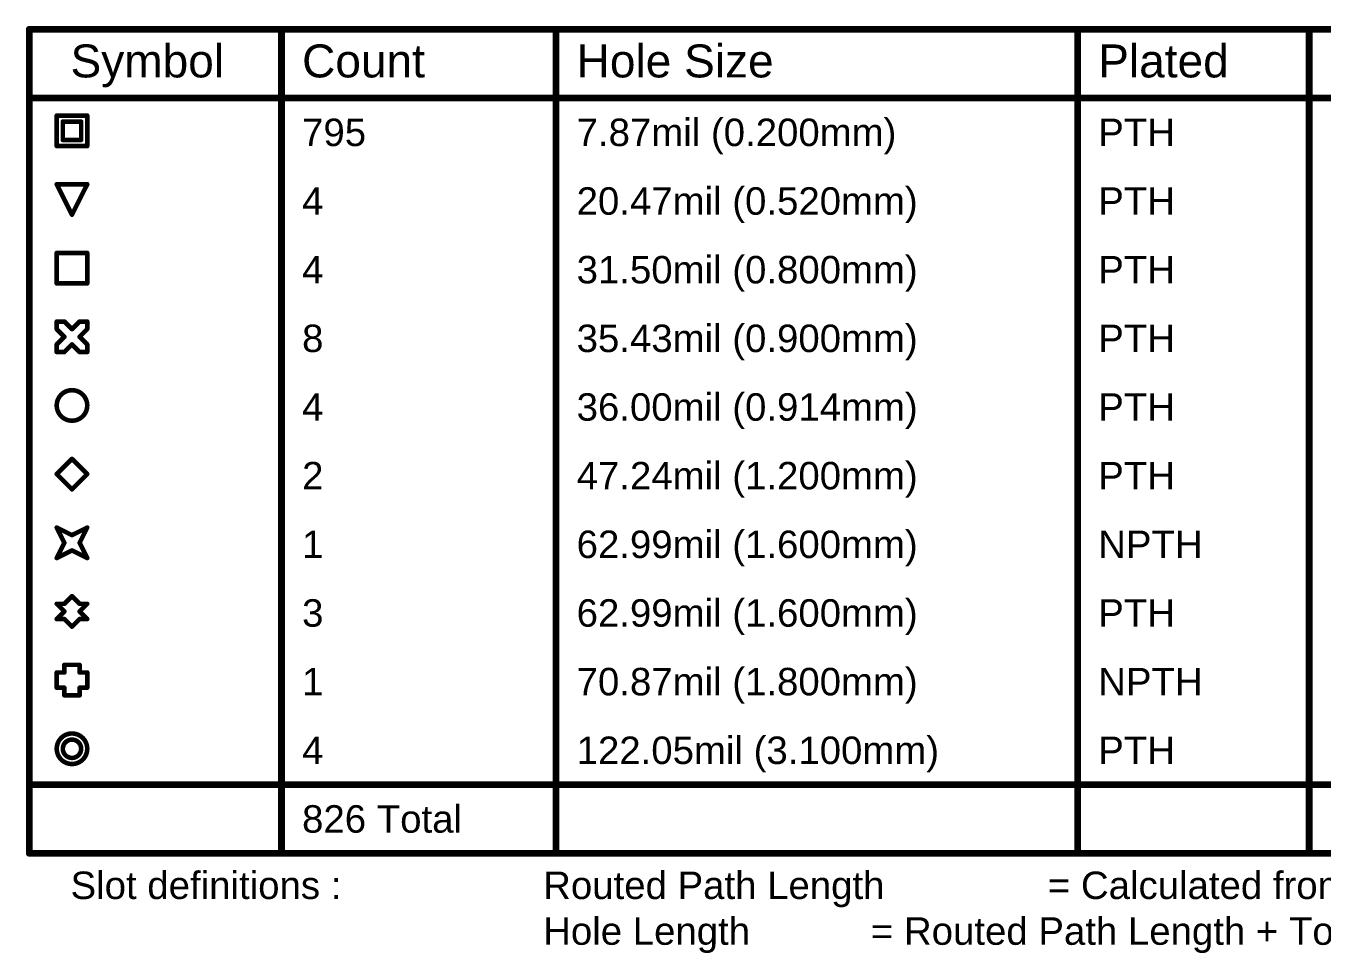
# Model space of a CAD drawing. Header units: inches. Extents: x -18 to 5357, y -8 to 5291.
# Drawn here: x -1.7 to 70.3, y 96.7 to 148.1 of the extents above; entities that cross this region are included whole.
import ezdxf

# ---------------------------------------------------------------- set-up
doc = ezdxf.new("R2010")
doc.units = ezdxf.units.IN
doc.layers.add('Drill Drawing', color=1, linetype='Continuous')
doc.styles.add('Arial', font='', dxfattribs={"height": 0.2})
doc.styles.get('Arial').set_extended_font_data('Arial')

msp = doc.modelspace()

# ---------------------------------------------------------------- linework, layer by layer
at = {"layer": 'Drill Drawing'}
for points in [[(-1.46, 147.928, 0.381, 0.381, 0), (179.897, 147.928, 0.381, 0.381, 0)], [(-1.46, 102.208, 0.381, 0.381, 0), (-1.46, 147.928, 0.381, 0.381, 0)], [(12.532, 102.208, 0.381, 0.381, 0), (12.532, 147.928, 0.381, 0.381, 0)], [(27.768, 102.208, 0.381, 0.381, 0), (27.768, 147.928, 0.381, 0.381, 0)], [(56.715, 102.208, 0.381, 0.381, 0), (56.715, 147.928, 0.381, 0.381, 0)], [(69.564, 102.208, 0.381, 0.381, 0), (69.564, 147.928, 0.381, 0.381, 0)], [(-1.46, 144.118, 0.381, 0.381, 0), (179.897, 144.118, 0.381, 0.381, 0)], [(0.058, 143.144, 0.254, 0.254, 0), (1.752, 143.144, 0.254, 0.254, 0)], [(0.058, 141.451, 0.254, 0.254, 0), (0.058, 143.144, 0.254, 0.254, 0)], [(1.752, 141.451, 0.254, 0.254, 0), (1.752, 143.144, 0.254, 0.254, 0)], [(0.397, 142.806, 0.254, 0.254, 0), (1.413, 142.806, 0.254, 0.254, 0)], [(0.397, 141.79, 0.254, 0.254, 0), (0.397, 142.806, 0.254, 0.254, 0)], [(1.413, 141.79, 0.254, 0.254, 0), (1.413, 142.806, 0.254, 0.254, 0)], [(0.397, 141.79, 0.254, 0.254, 0), (1.413, 141.79, 0.254, 0.254, 0)], [(0.058, 141.451, 0.254, 0.254, 0), (1.752, 141.451, 0.254, 0.254, 0)], [(0.058, 139.334, 0.254, 0.254, 0), (1.752, 139.334, 0.254, 0.254, 0)], [(0.058, 139.334, 0.254, 0.254, 0), (0.905, 137.641, 0.254, 0.254, 0)], [(0.905, 137.641, 0.254, 0.254, 0), (1.752, 139.334, 0.254, 0.254, 0)], [(0.058, 135.524, 0.254, 0.254, 0), (1.752, 135.524, 0.254, 0.254, 0)], [(0.058, 133.831, 0.254, 0.254, 0), (0.058, 135.524, 0.254, 0.254, 0)], [(1.752, 133.831, 0.254, 0.254, 0), (1.752, 135.524, 0.254, 0.254, 0)], [(0.058, 133.831, 0.254, 0.254, 0), (1.752, 133.831, 0.254, 0.254, 0)], [(0.058, 131.291, 0.254, 0.254, 0), (0.058, 131.714, 0.254, 0.254, 0)], [(0.058, 131.714, 0.254, 0.254, 0), (0.482, 131.714, 0.254, 0.254, 0)], [(0.482, 131.714, 0.254, 0.254, 0), (0.905, 131.291, 0.254, 0.254, 0)], [(0.905, 131.291, 0.254, 0.254, 0), (1.328, 131.714, 0.254, 0.254, 0)], [(1.328, 131.714, 0.254, 0.254, 0), (1.752, 131.714, 0.254, 0.254, 0)], [(1.752, 131.291, 0.254, 0.254, 0), (1.752, 131.714, 0.254, 0.254, 0)], [(0.058, 131.291, 0.254, 0.254, 0), (0.482, 130.868, 0.254, 0.254, 0)], [(0.058, 130.444, 0.254, 0.254, 0), (0.482, 130.868, 0.254, 0.254, 0)], [(1.328, 130.868, 0.254, 0.254, 0), (1.752, 131.291, 0.254, 0.254, 0)], [(1.328, 130.868, 0.254, 0.254, 0), (1.752, 130.444, 0.254, 0.254, 0)], [(0.058, 130.021, 0.254, 0.254, 0), (0.058, 130.444, 0.254, 0.254, 0)], [(0.482, 130.021, 0.254, 0.254, 0), (0.905, 130.444, 0.254, 0.254, 0)], [(0.905, 130.444, 0.254, 0.254, 0), (1.328, 130.021, 0.254, 0.254, 0)], [(1.752, 130.021, 0.254, 0.254, 0), (1.752, 130.444, 0.254, 0.254, 0)], [(0.058, 130.021, 0.254, 0.254, 0), (0.482, 130.021, 0.254, 0.254, 0)], [(1.328, 130.021, 0.254, 0.254, 0), (1.752, 130.021, 0.254, 0.254, 0)], [(0.058, 123.248, 0.254, 0.254, 0), (0.905, 124.094, 0.254, 0.254, 0)], [(0.905, 124.094, 0.254, 0.254, 0), (1.752, 123.248, 0.254, 0.254, 0)], [(0.058, 123.248, 0.254, 0.254, 0), (0.905, 122.401, 0.254, 0.254, 0)], [(0.905, 122.401, 0.254, 0.254, 0), (1.752, 123.248, 0.254, 0.254, 0)], [(0.058, 120.284, 0.254, 0.254, 0), (0.905, 119.861, 0.254, 0.254, 0)], [(0.058, 120.284, 0.254, 0.254, 0), (0.482, 119.438, 0.254, 0.254, 0)], [(0.905, 119.861, 0.254, 0.254, 0), (1.752, 120.284, 0.254, 0.254, 0)], [(1.328, 119.438, 0.254, 0.254, 0), (1.752, 120.284, 0.254, 0.254, 0)], [(0.058, 118.591, 0.254, 0.254, 0), (0.482, 119.438, 0.254, 0.254, 0)], [(1.328, 119.438, 0.254, 0.254, 0), (1.752, 118.591, 0.254, 0.254, 0)], [(0.058, 118.591, 0.254, 0.254, 0), (0.905, 119.014, 0.254, 0.254, 0)], [(0.905, 119.014, 0.254, 0.254, 0), (1.752, 118.591, 0.254, 0.254, 0)], [(0.482, 116.051, 0.254, 0.254, 0), (0.905, 116.474, 0.254, 0.254, 0)], [(0.905, 116.474, 0.254, 0.254, 0), (1.328, 116.051, 0.254, 0.254, 0)], [(0.058, 116.051, 0.254, 0.254, 0), (0.482, 115.628, 0.254, 0.254, 0)], [(0.058, 116.051, 0.254, 0.254, 0), (0.482, 116.051, 0.254, 0.254, 0)], [(1.328, 116.051, 0.254, 0.254, 0), (1.752, 116.051, 0.254, 0.254, 0)], [(1.328, 115.628, 0.254, 0.254, 0), (1.752, 116.051, 0.254, 0.254, 0)], [(0.058, 115.204, 0.254, 0.254, 0), (0.482, 115.628, 0.254, 0.254, 0)], [(0.058, 115.204, 0.254, 0.254, 0), (0.482, 115.204, 0.254, 0.254, 0)], [(0.482, 115.204, 0.254, 0.254, 0), (0.905, 114.781, 0.254, 0.254, 0)], [(0.905, 114.781, 0.254, 0.254, 0), (1.328, 115.204, 0.254, 0.254, 0)], [(1.328, 115.628, 0.254, 0.254, 0), (1.752, 115.204, 0.254, 0.254, 0)], [(1.328, 115.204, 0.254, 0.254, 0), (1.752, 115.204, 0.254, 0.254, 0)], [(0.058, 111.394, 0.254, 0.254, 0), (0.058, 112.241, 0.254, 0.254, 0)], [(0.058, 112.241, 0.254, 0.254, 0), (0.482, 112.241, 0.254, 0.254, 0)], [(0.482, 112.241, 0.254, 0.254, 0), (0.482, 112.664, 0.254, 0.254, 0)], [(0.482, 112.664, 0.254, 0.254, 0), (1.328, 112.664, 0.254, 0.254, 0)], [(1.328, 112.241, 0.254, 0.254, 0), (1.328, 112.664, 0.254, 0.254, 0)], [(1.328, 112.241, 0.254, 0.254, 0), (1.752, 112.241, 0.254, 0.254, 0)], [(1.752, 111.394, 0.254, 0.254, 0), (1.752, 112.241, 0.254, 0.254, 0)], [(0.058, 111.394, 0.254, 0.254, 0), (0.482, 111.394, 0.254, 0.254, 0)], [(0.482, 110.971, 0.254, 0.254, 0), (0.482, 111.394, 0.254, 0.254, 0)], [(1.328, 111.394, 0.254, 0.254, 0), (1.752, 111.394, 0.254, 0.254, 0)], [(1.328, 110.971, 0.254, 0.254, 0), (1.328, 111.394, 0.254, 0.254, 0)], [(0.482, 110.971, 0.254, 0.254, 0), (1.328, 110.971, 0.254, 0.254, 0)], [(-1.46, 106.018, 0.381, 0.381, 0), (179.897, 106.018, 0.381, 0.381, 0)], [(-1.46, 102.208, 0.381, 0.381, 0), (179.897, 102.208, 0.381, 0.381, 0)]]:
    msp.add_lwpolyline(points, format="xyseb", dxfattribs=at)
for points in [[(-1.556, 147.928, 0.191, 0.191, 1), (-1.365, 147.928, 0.191, 0.191, 1)], [(-1.556, 147.928, 0.191, 0.191, 1), (-1.365, 147.928, 0.191, 0.191, 1)], [(12.436, 147.928, 0.191, 0.191, 1), (12.627, 147.928, 0.191, 0.191, 1)], [(27.672, 147.928, 0.191, 0.191, 1), (27.863, 147.928, 0.191, 0.191, 1)], [(56.62, 147.928, 0.191, 0.191, 1), (56.811, 147.928, 0.191, 0.191, 1)], [(69.469, 147.928, 0.191, 0.191, 1), (69.66, 147.928, 0.191, 0.191, 1)], [(-1.556, 144.118, 0.191, 0.191, 1), (-1.365, 144.118, 0.191, 0.191, 1)], [(-0.005, 143.144, 0.127, 0.127, 1), (0.122, 143.144, 0.127, 0.127, 1)], [(-0.005, 143.144, 0.127, 0.127, 1), (0.122, 143.144, 0.127, 0.127, 1)], [(1.688, 143.144, 0.127, 0.127, 1), (1.815, 143.144, 0.127, 0.127, 1)], [(1.688, 143.144, 0.127, 0.127, 1), (1.815, 143.144, 0.127, 0.127, 1)], [(0.333, 142.806, 0.127, 0.127, 1), (0.46, 142.806, 0.127, 0.127, 1)], [(0.333, 142.806, 0.127, 0.127, 1), (0.46, 142.806, 0.127, 0.127, 1)], [(1.349, 142.806, 0.127, 0.127, 1), (1.476, 142.806, 0.127, 0.127, 1)], [(1.349, 142.806, 0.127, 0.127, 1), (1.476, 142.806, 0.127, 0.127, 1)], [(0.333, 141.79, 0.127, 0.127, 1), (0.46, 141.79, 0.127, 0.127, 1)], [(0.333, 141.79, 0.127, 0.127, 1), (0.46, 141.79, 0.127, 0.127, 1)], [(1.349, 141.79, 0.127, 0.127, 1), (1.476, 141.79, 0.127, 0.127, 1)], [(1.349, 141.79, 0.127, 0.127, 1), (1.476, 141.79, 0.127, 0.127, 1)], [(-0.005, 141.451, 0.127, 0.127, 1), (0.122, 141.451, 0.127, 0.127, 1)], [(-0.005, 141.451, 0.127, 0.127, 1), (0.122, 141.451, 0.127, 0.127, 1)], [(1.688, 141.451, 0.127, 0.127, 1), (1.815, 141.451, 0.127, 0.127, 1)], [(1.688, 141.451, 0.127, 0.127, 1), (1.815, 141.451, 0.127, 0.127, 1)], [(-0.005, 139.334, 0.127, 0.127, 1), (0.122, 139.334, 0.127, 0.127, 1)], [(-0.005, 139.334, 0.127, 0.127, 1), (0.122, 139.334, 0.127, 0.127, 1)], [(1.688, 139.334, 0.127, 0.127, 1), (1.815, 139.334, 0.127, 0.127, 1)], [(1.688, 139.334, 0.127, 0.127, 1), (1.815, 139.334, 0.127, 0.127, 1)], [(0.841, 137.641, 0.127, 0.127, 1), (0.968, 137.641, 0.127, 0.127, 1)], [(0.841, 137.641, 0.127, 0.127, 1), (0.968, 137.641, 0.127, 0.127, 1)], [(-0.005, 135.524, 0.127, 0.127, 1), (0.122, 135.524, 0.127, 0.127, 1)], [(-0.005, 135.524, 0.127, 0.127, 1), (0.122, 135.524, 0.127, 0.127, 1)], [(1.688, 135.524, 0.127, 0.127, 1), (1.815, 135.524, 0.127, 0.127, 1)], [(1.688, 135.524, 0.127, 0.127, 1), (1.815, 135.524, 0.127, 0.127, 1)], [(-0.005, 133.831, 0.127, 0.127, 1), (0.122, 133.831, 0.127, 0.127, 1)], [(-0.005, 133.831, 0.127, 0.127, 1), (0.122, 133.831, 0.127, 0.127, 1)], [(1.688, 133.831, 0.127, 0.127, 1), (1.815, 133.831, 0.127, 0.127, 1)], [(1.688, 133.831, 0.127, 0.127, 1), (1.815, 133.831, 0.127, 0.127, 1)], [(-0.005, 131.714, 0.127, 0.127, 1), (0.122, 131.714, 0.127, 0.127, 1)], [(-0.005, 131.714, 0.127, 0.127, 1), (0.122, 131.714, 0.127, 0.127, 1)], [(0.418, 131.714, 0.127, 0.127, 1), (0.545, 131.714, 0.127, 0.127, 1)], [(0.418, 131.714, 0.127, 0.127, 1), (0.545, 131.714, 0.127, 0.127, 1)], [(1.265, 131.714, 0.127, 0.127, 1), (1.392, 131.714, 0.127, 0.127, 1)], [(1.265, 131.714, 0.127, 0.127, 1), (1.392, 131.714, 0.127, 0.127, 1)], [(1.688, 131.714, 0.127, 0.127, 1), (1.815, 131.714, 0.127, 0.127, 1)], [(1.688, 131.714, 0.127, 0.127, 1), (1.815, 131.714, 0.127, 0.127, 1)], [(-0.005, 131.291, 0.127, 0.127, 1), (0.122, 131.291, 0.127, 0.127, 1)], [(-0.005, 131.291, 0.127, 0.127, 1), (0.122, 131.291, 0.127, 0.127, 1)], [(0.418, 130.868, 0.127, 0.127, 1), (0.545, 130.868, 0.127, 0.127, 1)], [(0.418, 130.868, 0.127, 0.127, 1), (0.545, 130.868, 0.127, 0.127, 1)], [(0.841, 131.291, 0.127, 0.127, 1), (0.968, 131.291, 0.127, 0.127, 1)], [(0.841, 131.291, 0.127, 0.127, 1), (0.968, 131.291, 0.127, 0.127, 1)], [(1.265, 130.868, 0.127, 0.127, 1), (1.392, 130.868, 0.127, 0.127, 1)], [(1.265, 130.868, 0.127, 0.127, 1), (1.392, 130.868, 0.127, 0.127, 1)], [(1.688, 131.291, 0.127, 0.127, 1), (1.815, 131.291, 0.127, 0.127, 1)], [(1.688, 131.291, 0.127, 0.127, 1), (1.815, 131.291, 0.127, 0.127, 1)], [(-0.005, 130.444, 0.127, 0.127, 1), (0.122, 130.444, 0.127, 0.127, 1)], [(-0.005, 130.444, 0.127, 0.127, 1), (0.122, 130.444, 0.127, 0.127, 1)], [(0.841, 130.444, 0.127, 0.127, 1), (0.968, 130.444, 0.127, 0.127, 1)], [(0.841, 130.444, 0.127, 0.127, 1), (0.968, 130.444, 0.127, 0.127, 1)], [(1.688, 130.444, 0.127, 0.127, 1), (1.815, 130.444, 0.127, 0.127, 1)], [(1.688, 130.444, 0.127, 0.127, 1), (1.815, 130.444, 0.127, 0.127, 1)], [(-0.005, 130.021, 0.127, 0.127, 1), (0.122, 130.021, 0.127, 0.127, 1)], [(-0.005, 130.021, 0.127, 0.127, 1), (0.122, 130.021, 0.127, 0.127, 1)], [(0.418, 130.021, 0.127, 0.127, 1), (0.545, 130.021, 0.127, 0.127, 1)], [(0.418, 130.021, 0.127, 0.127, 1), (0.545, 130.021, 0.127, 0.127, 1)], [(1.265, 130.021, 0.127, 0.127, 1), (1.392, 130.021, 0.127, 0.127, 1)], [(1.265, 130.021, 0.127, 0.127, 1), (1.392, 130.021, 0.127, 0.127, 1)], [(1.688, 130.021, 0.127, 0.127, 1), (1.815, 130.021, 0.127, 0.127, 1)], [(1.688, 130.021, 0.127, 0.127, 1), (1.815, 130.021, 0.127, 0.127, 1)], [(1.752, 127.058, 0.254, 0.254, 1), (0.058, 127.058, 0.254, 0.254, 1)], [(-0.005, 127.058, 0.127, 0.127, 1), (0.122, 127.058, 0.127, 0.127, 1)], [(1.688, 127.058, 0.127, 0.127, 1), (1.815, 127.058, 0.127, 0.127, 1)], [(0.841, 124.094, 0.127, 0.127, 1), (0.968, 124.094, 0.127, 0.127, 1)], [(0.841, 124.094, 0.127, 0.127, 1), (0.968, 124.094, 0.127, 0.127, 1)], [(-0.005, 123.248, 0.127, 0.127, 1), (0.122, 123.248, 0.127, 0.127, 1)], [(-0.005, 123.248, 0.127, 0.127, 1), (0.122, 123.248, 0.127, 0.127, 1)], [(1.688, 123.248, 0.127, 0.127, 1), (1.815, 123.248, 0.127, 0.127, 1)], [(1.688, 123.248, 0.127, 0.127, 1), (1.815, 123.248, 0.127, 0.127, 1)], [(0.841, 122.401, 0.127, 0.127, 1), (0.968, 122.401, 0.127, 0.127, 1)], [(0.841, 122.401, 0.127, 0.127, 1), (0.968, 122.401, 0.127, 0.127, 1)], [(-0.005, 120.284, 0.127, 0.127, 1), (0.122, 120.284, 0.127, 0.127, 1)], [(-0.005, 120.284, 0.127, 0.127, 1), (0.122, 120.284, 0.127, 0.127, 1)], [(1.688, 120.284, 0.127, 0.127, 1), (1.815, 120.284, 0.127, 0.127, 1)], [(1.688, 120.284, 0.127, 0.127, 1), (1.815, 120.284, 0.127, 0.127, 1)], [(0.418, 119.438, 0.127, 0.127, 1), (0.545, 119.438, 0.127, 0.127, 1)], [(0.418, 119.438, 0.127, 0.127, 1), (0.545, 119.438, 0.127, 0.127, 1)], [(0.841, 119.861, 0.127, 0.127, 1), (0.968, 119.861, 0.127, 0.127, 1)], [(0.841, 119.861, 0.127, 0.127, 1), (0.968, 119.861, 0.127, 0.127, 1)], [(1.265, 119.438, 0.127, 0.127, 1), (1.392, 119.438, 0.127, 0.127, 1)], [(1.265, 119.438, 0.127, 0.127, 1), (1.392, 119.438, 0.127, 0.127, 1)], [(-0.005, 118.591, 0.127, 0.127, 1), (0.122, 118.591, 0.127, 0.127, 1)], [(-0.005, 118.591, 0.127, 0.127, 1), (0.122, 118.591, 0.127, 0.127, 1)], [(0.841, 119.014, 0.127, 0.127, 1), (0.968, 119.014, 0.127, 0.127, 1)], [(0.841, 119.014, 0.127, 0.127, 1), (0.968, 119.014, 0.127, 0.127, 1)], [(1.688, 118.591, 0.127, 0.127, 1), (1.815, 118.591, 0.127, 0.127, 1)], [(1.688, 118.591, 0.127, 0.127, 1), (1.815, 118.591, 0.127, 0.127, 1)], [(0.841, 116.474, 0.127, 0.127, 1), (0.968, 116.474, 0.127, 0.127, 1)], [(0.841, 116.474, 0.127, 0.127, 1), (0.968, 116.474, 0.127, 0.127, 1)], [(-0.005, 116.051, 0.127, 0.127, 1), (0.122, 116.051, 0.127, 0.127, 1)], [(-0.005, 116.051, 0.127, 0.127, 1), (0.122, 116.051, 0.127, 0.127, 1)], [(0.418, 116.051, 0.127, 0.127, 1), (0.545, 116.051, 0.127, 0.127, 1)], [(0.418, 116.051, 0.127, 0.127, 1), (0.545, 116.051, 0.127, 0.127, 1)], [(1.265, 116.051, 0.127, 0.127, 1), (1.392, 116.051, 0.127, 0.127, 1)], [(1.265, 116.051, 0.127, 0.127, 1), (1.392, 116.051, 0.127, 0.127, 1)], [(1.688, 116.051, 0.127, 0.127, 1), (1.815, 116.051, 0.127, 0.127, 1)], [(1.688, 116.051, 0.127, 0.127, 1), (1.815, 116.051, 0.127, 0.127, 1)], [(-0.005, 115.204, 0.127, 0.127, 1), (0.122, 115.204, 0.127, 0.127, 1)], [(-0.005, 115.204, 0.127, 0.127, 1), (0.122, 115.204, 0.127, 0.127, 1)], [(0.418, 115.628, 0.127, 0.127, 1), (0.545, 115.628, 0.127, 0.127, 1)], [(0.418, 115.628, 0.127, 0.127, 1), (0.545, 115.628, 0.127, 0.127, 1)], [(0.418, 115.204, 0.127, 0.127, 1), (0.545, 115.204, 0.127, 0.127, 1)], [(0.418, 115.204, 0.127, 0.127, 1), (0.545, 115.204, 0.127, 0.127, 1)], [(1.265, 115.628, 0.127, 0.127, 1), (1.392, 115.628, 0.127, 0.127, 1)], [(1.265, 115.628, 0.127, 0.127, 1), (1.392, 115.628, 0.127, 0.127, 1)], [(1.265, 115.204, 0.127, 0.127, 1), (1.392, 115.204, 0.127, 0.127, 1)], [(1.265, 115.204, 0.127, 0.127, 1), (1.392, 115.204, 0.127, 0.127, 1)], [(1.688, 115.204, 0.127, 0.127, 1), (1.815, 115.204, 0.127, 0.127, 1)], [(1.688, 115.204, 0.127, 0.127, 1), (1.815, 115.204, 0.127, 0.127, 1)], [(0.841, 114.781, 0.127, 0.127, 1), (0.968, 114.781, 0.127, 0.127, 1)], [(0.841, 114.781, 0.127, 0.127, 1), (0.968, 114.781, 0.127, 0.127, 1)], [(-0.005, 112.241, 0.127, 0.127, 1), (0.122, 112.241, 0.127, 0.127, 1)], [(-0.005, 112.241, 0.127, 0.127, 1), (0.122, 112.241, 0.127, 0.127, 1)], [(0.418, 112.664, 0.127, 0.127, 1), (0.545, 112.664, 0.127, 0.127, 1)], [(0.418, 112.664, 0.127, 0.127, 1), (0.545, 112.664, 0.127, 0.127, 1)], [(0.418, 112.241, 0.127, 0.127, 1), (0.545, 112.241, 0.127, 0.127, 1)], [(0.418, 112.241, 0.127, 0.127, 1), (0.545, 112.241, 0.127, 0.127, 1)], [(1.265, 112.664, 0.127, 0.127, 1), (1.392, 112.664, 0.127, 0.127, 1)], [(1.265, 112.664, 0.127, 0.127, 1), (1.392, 112.664, 0.127, 0.127, 1)], [(1.265, 112.241, 0.127, 0.127, 1), (1.392, 112.241, 0.127, 0.127, 1)], [(1.265, 112.241, 0.127, 0.127, 1), (1.392, 112.241, 0.127, 0.127, 1)], [(1.688, 112.241, 0.127, 0.127, 1), (1.815, 112.241, 0.127, 0.127, 1)], [(1.688, 112.241, 0.127, 0.127, 1), (1.815, 112.241, 0.127, 0.127, 1)], [(-0.005, 111.394, 0.127, 0.127, 1), (0.122, 111.394, 0.127, 0.127, 1)], [(-0.005, 111.394, 0.127, 0.127, 1), (0.122, 111.394, 0.127, 0.127, 1)], [(0.418, 111.394, 0.127, 0.127, 1), (0.545, 111.394, 0.127, 0.127, 1)], [(0.418, 111.394, 0.127, 0.127, 1), (0.545, 111.394, 0.127, 0.127, 1)], [(1.265, 111.394, 0.127, 0.127, 1), (1.392, 111.394, 0.127, 0.127, 1)], [(1.265, 111.394, 0.127, 0.127, 1), (1.392, 111.394, 0.127, 0.127, 1)], [(1.688, 111.394, 0.127, 0.127, 1), (1.815, 111.394, 0.127, 0.127, 1)], [(1.688, 111.394, 0.127, 0.127, 1), (1.815, 111.394, 0.127, 0.127, 1)], [(0.418, 110.971, 0.127, 0.127, 1), (0.545, 110.971, 0.127, 0.127, 1)], [(0.418, 110.971, 0.127, 0.127, 1), (0.545, 110.971, 0.127, 0.127, 1)], [(1.265, 110.971, 0.127, 0.127, 1), (1.392, 110.971, 0.127, 0.127, 1)], [(1.265, 110.971, 0.127, 0.127, 1), (1.392, 110.971, 0.127, 0.127, 1)], [(1.752, 108.008, 0.254, 0.254, 1), (0.058, 108.008, 0.254, 0.254, 1)], [(1.413, 108.008, 0.254, 0.254, 1), (0.397, 108.008, 0.254, 0.254, 1)], [(-0.005, 108.008, 0.127, 0.127, 1), (0.122, 108.008, 0.127, 0.127, 1)], [(0.333, 108.008, 0.127, 0.127, 1), (0.46, 108.008, 0.127, 0.127, 1)], [(1.349, 108.008, 0.127, 0.127, 1), (1.476, 108.008, 0.127, 0.127, 1)], [(1.688, 108.008, 0.127, 0.127, 1), (1.815, 108.008, 0.127, 0.127, 1)], [(-1.556, 106.018, 0.191, 0.191, 1), (-1.365, 106.018, 0.191, 0.191, 1)], [(-1.556, 102.208, 0.191, 0.191, 1), (-1.365, 102.208, 0.191, 0.191, 1)], [(-1.556, 102.208, 0.191, 0.191, 1), (-1.365, 102.208, 0.191, 0.191, 1)], [(12.436, 102.208, 0.191, 0.191, 1), (12.627, 102.208, 0.191, 0.191, 1)], [(27.672, 102.208, 0.191, 0.191, 1), (27.863, 102.208, 0.191, 0.191, 1)], [(56.62, 102.208, 0.191, 0.191, 1), (56.811, 102.208, 0.191, 0.191, 1)], [(69.469, 102.208, 0.191, 0.191, 1), (69.66, 102.208, 0.191, 0.191, 1)]]:
    msp.add_lwpolyline(points, format="xyseb", close=True, dxfattribs=at)

# ---------------------------------------------------------------- texts
at = {"layer": 'Drill Drawing', "style": 'Arial'}
for s, height, p in [('Symbol', 1.8288, (0.826, 145.261)), ('Count', 1.8288, (13.675, 145.261)), ('Hole Size', 1.8288, (28.911, 145.261)), ('Plated', 1.8288, (57.858, 145.261)), ('795', 1.524, (13.675, 141.451)), ('7.87mil (0.200mm)', 1.524, (28.911, 141.451)), ('PTH', 1.524, (57.858, 141.451)), ('4', 1.524, (13.675, 137.641)), ('20.47mil (0.520mm)', 1.524, (28.911, 137.641)), ('PTH', 1.524, (57.858, 137.641)), ('4', 1.524, (13.675, 133.831)), ('31.50mil (0.800mm)', 1.524, (28.911, 133.831)), ('PTH', 1.524, (57.858, 133.831)), ('8', 1.524, (13.675, 130.021)), ('35.43mil (0.900mm)', 1.524, (28.911, 130.021)), ('PTH', 1.524, (57.858, 130.021)), ('4', 1.524, (13.675, 126.211)), ('36.00mil (0.914mm)', 1.524, (28.911, 126.211)), ('PTH', 1.524, (57.858, 126.211)), ('2', 1.524, (13.675, 122.401)), ('47.24mil (1.200mm)', 1.524, (28.911, 122.401)), ('PTH', 1.524, (57.858, 122.401)), ('62.99mil (1.600mm)', 1.524, (28.911, 118.591)), ('1', 1.524, (13.675, 118.591)), ('NPTH', 1.524, (57.858, 118.591)), ('3', 1.524, (13.675, 114.781)), ('62.99mil (1.600mm)', 1.524, (28.911, 114.781)), ('PTH', 1.524, (57.858, 114.781)), ('1', 1.524, (13.675, 110.971)), ('70.87mil (1.800mm)', 1.524, (28.911, 110.971)), ('NPTH', 1.524, (57.858, 110.971)), ('4', 1.524, (13.675, 107.161)), ('122.05mil (3.100mm)', 1.524, (28.911, 107.161)), ('PTH', 1.524, (57.858, 107.161)), ('826 Total', 1.524, (13.675, 103.351)), ('Slot definitions :', 1.524, (0.826, 99.669)), ('Routed Path Length', 1.524, (27.056, 99.669)), ('= Calculated from tool start centre position to tool end centre position.', 1.524, (55.064, 99.669)), ('Hole Length', 1.524, (27.056, 97.129)), (' = Routed Path Length + Tool Size = Slot length as defined in the PCB layout', 1.524, (44.653, 97.129))]:
    msp.add_text(s, height=height, dxfattribs=at).set_placement(p)

doc.saveas('drawing.dxf')
